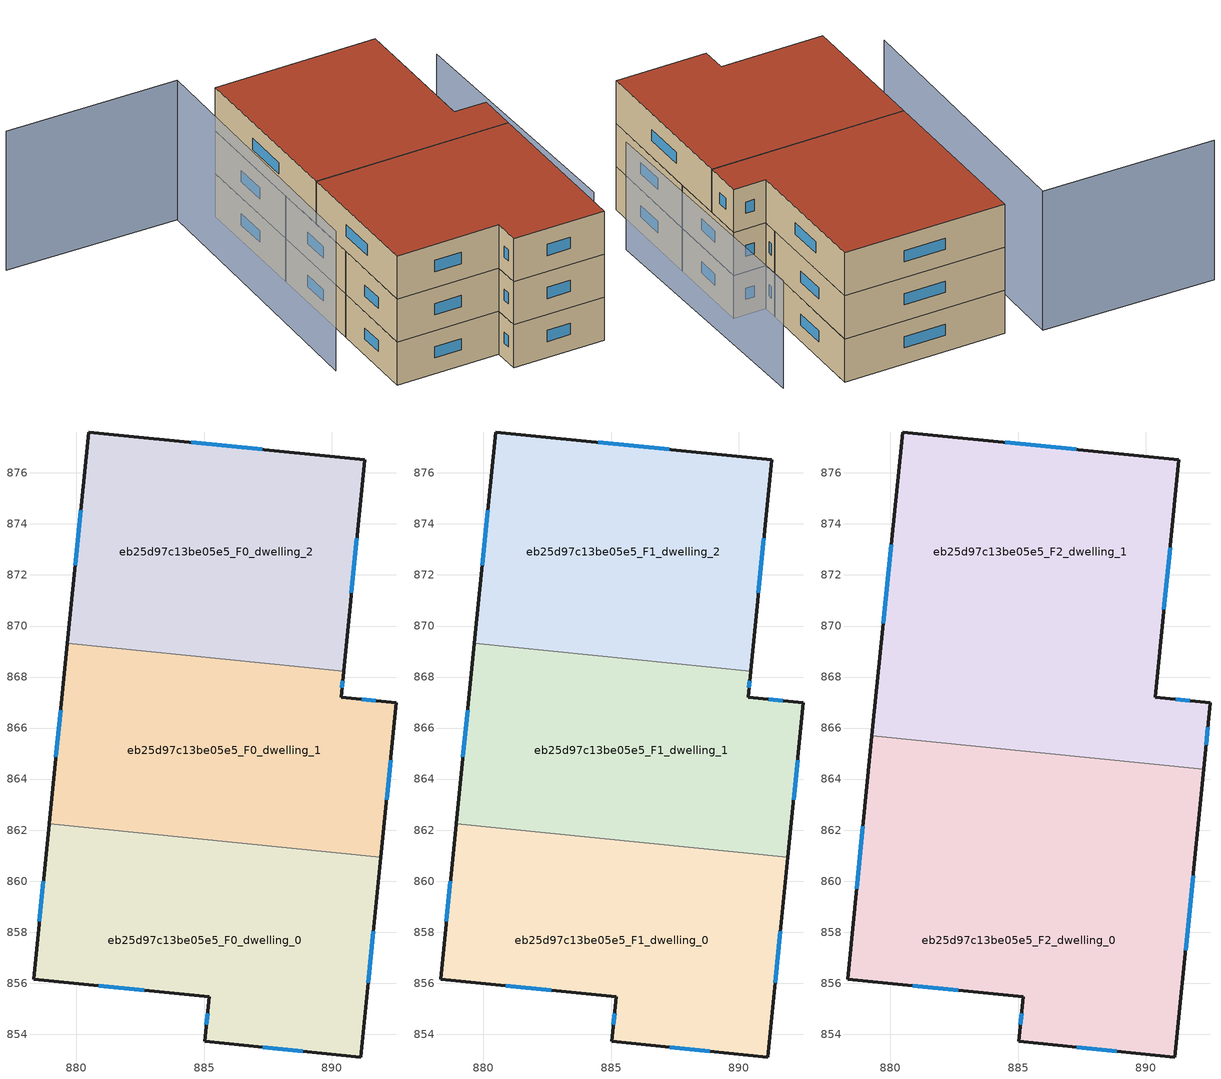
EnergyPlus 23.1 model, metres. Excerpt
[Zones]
eb25d97c13be05e5_F0_dwelling_0
 floor ground (EU_floor_Construction): 891.93,860.94 891.15,853.11 885.03,853.72 885.2,855.47 878.32,856.17 878.93,862.24 z0
 wall outside (EU_wall_Construction): 878.93,862.24 878.32,856.17 885.2,855.47 885.03,853.72 891.15,853.11 891.93,860.94 z0:3
 wall to eb25d97c13be05e5_F0_dwelling_1 (EU_wall_Construction): 891.93,860.94 878.93,862.24 z0:3
 window (EU_Window_Construction): 887.3,853.49 888.87,853.34 / 885.14,854.82 885.09,854.37 / 880.87,855.91 882.65,855.73 / 878.7,859.99 878.54,858.42 / 891.44,856.01 891.64,858.03 z1.11:1.89
eb25d97c13be05e5_F0_dwelling_1
 floor ground (EU_floor_Construction): 892.54,866.99 891.93,860.94 878.93,862.24 879.64,869.32 890.47,868.23 890.37,867.21 z0
 wall outside (EU_wall_Construction): 891.93,860.94 892.54,866.99 890.37,867.21 890.47,868.23 / 879.64,869.32 878.93,862.24 z0:3
 wall to eb25d97c13be05e5_F0_dwelling_2 (EU_wall_Construction): 890.47,868.23 879.64,869.32 z0:3
 window (EU_Window_Construction): 891.73,867.07 891.17,867.13 / 892.16,863.18 892.32,864.74 / 879.38,866.69 879.19,864.87 / 890.41,867.59 890.43,867.85 z1.11:1.89
eb25d97c13be05e5_F0_dwelling_2
 floor ground (EU_floor_Construction): 891.3,876.51 890.47,868.23 879.64,869.32 880.47,877.6 z0
 wall outside (EU_wall_Construction): 890.47,868.23 891.3,876.51 880.47,877.6 879.64,869.32 z0:3
 window (EU_Window_Construction): 880.16,874.53 879.95,872.39 / 887.29,876.92 884.49,877.2 / 890.78,871.3 890.99,873.44 z1.11:1.89
eb25d97c13be05e5_F1_dwelling_0
 floor to eb25d97c13be05e5_F0_dwelling_0 (EU_floor_Construction): 891.93,860.94 891.15,853.11 885.03,853.72 885.2,855.47 878.32,856.17 878.93,862.24 z3
 wall outside (EU_wall_Construction): 878.93,862.24 878.32,856.17 885.2,855.47 885.03,853.72 891.15,853.11 891.93,860.94 z3:6
 wall to eb25d97c13be05e5_F1_dwelling_1 (EU_wall_Construction): 891.93,860.94 878.93,862.24 z3:6
 window (EU_Window_Construction): 887.3,853.49 888.87,853.34 / 885.14,854.82 885.09,854.37 / 880.87,855.91 882.65,855.73 / 878.7,859.99 878.54,858.42 / 891.44,856.01 891.64,858.03 z4.11:4.89
eb25d97c13be05e5_F1_dwelling_1
 floor to eb25d97c13be05e5_F0_dwelling_1 (EU_floor_Construction): 892.54,866.99 891.93,860.94 878.93,862.24 879.64,869.32 890.47,868.23 890.37,867.21 z3
 wall outside (EU_wall_Construction): 891.93,860.94 892.54,866.99 890.37,867.21 890.47,868.23 / 879.64,869.32 878.93,862.24 z3:6
 wall to eb25d97c13be05e5_F1_dwelling_2 (EU_wall_Construction): 890.47,868.23 879.64,869.32 z3:6
 window (EU_Window_Construction): 891.73,867.07 891.17,867.13 / 892.16,863.18 892.32,864.74 / 879.38,866.69 879.19,864.87 / 890.41,867.59 890.43,867.85 z4.11:4.89
eb25d97c13be05e5_F1_dwelling_2
 floor to eb25d97c13be05e5_F0_dwelling_2 (EU_floor_Construction): 891.3,876.51 890.47,868.23 879.64,869.32 880.47,877.6 z3
 wall outside (EU_wall_Construction): 890.47,868.23 891.3,876.51 880.47,877.6 879.64,869.32 z3:6
 window (EU_Window_Construction): 880.16,874.53 879.95,872.39 / 887.29,876.92 884.49,877.2 / 890.78,871.3 890.99,873.44 z4.11:4.89
eb25d97c13be05e5_F2_dwelling_0
 floor to eb25d97c13be05e5_F1_dwelling_0 (EU_floor_Construction): 891.93,860.94 891.15,853.11 885.03,853.72 885.2,855.47 878.32,856.17 878.93,862.24 z6
 floor to eb25d97c13be05e5_F1_dwelling_1 (EU_floor_Construction): 892.28,864.39 891.93,860.94 878.93,862.24 879.28,865.7 z6
 wall outside (EU_wall_Construction): 879.28,865.7 878.32,856.17 885.2,855.47 885.03,853.72 891.15,853.11 892.28,864.39 z6:9
 wall to eb25d97c13be05e5_F2_dwelling_1 (EU_wall_Construction): 892.28,864.39 879.28,865.7 z6:9
 window (EU_Window_Construction): 887.3,853.49 888.87,853.34 / 885.14,854.82 885.09,854.37 / 880.87,855.91 882.65,855.73 / 878.92,862.16 878.67,859.7 / 891.57,857.29 891.86,860.2 z7.11:7.89
 roof outside (EU_roof_Construction): 891.15,853.11 892.28,864.39 879.28,865.7 878.32,856.17 885.2,855.47 885.03,853.72 z9
eb25d97c13be05e5_F2_dwelling_1
 floor to eb25d97c13be05e5_F1_dwelling_1 (EU_floor_Construction): 892.54,866.99 892.28,864.39 879.28,865.7 879.64,869.32 890.47,868.23 890.37,867.21 z6
 floor to eb25d97c13be05e5_F1_dwelling_2 (EU_floor_Construction): 891.3,876.51 890.47,868.23 879.64,869.32 880.47,877.6 z6
 wall outside (EU_wall_Construction): 892.28,864.39 892.54,866.99 890.37,867.21 891.3,876.51 880.47,877.6 879.28,865.7 z6:9
 window (EU_Window_Construction): 891.73,867.07 891.17,867.13 / 892.38,865.35 892.44,866.03 / 880.03,873.19 879.72,870.11 / 887.29,876.92 884.49,877.2 / 890.71,870.66 890.96,873.06 z7.11:7.89
 roof outside (EU_roof_Construction): 892.28,864.39 892.54,866.99 890.37,867.21 891.3,876.51 880.47,877.6 879.28,865.7 z9
shading: 893.25,857.08 894.66,874.96 z0:7.5; 866.97,879.98 878.47,878.68 / 878.47,878.68 876.31,859.6 z0:9.7
[Building]
EU S2 Campaign: North Axis=0; Terrain=City; Solar Distribution=FullExterior
[Site:Location]
Cape.Town.Intl.AP: Latitude=-33.965; Longitude=18.602; Time Zone=2; Elevation=46
[SizingPeriod:WeatherFileDays]
AnnualSizingPeriod: Begin Month=1; Begin Day of Month=1; End Month=12; End Day of Month=31; Day of Week for Start Day=Monday; Use Weather File Daylight Saving Period=No; Use Weather File Rain and Snow Indicators=No
[MATERIAL]
EU_InternalMass_Material: Roughness=MediumRough; Thickness=0.1; Conductivity=1; Density=1800; Specific Heat=900; Thermal Absorptance=0.9; Solar Absorptance=0.7; Visible Absorptance=0.7
[MATERIAL:NOMASS] Roughness=MediumRough; Thermal Absorptance=0.9; Solar Absorptance=0.7; Visible Absorptance=0.7
Name | Thermal Resistance
EU_wall_NoMass | 0.457447
EU_roof_NoMass | 0.416234
EU_floor_NoMass | 1.09226
[WINDOWMATERIAL:SIMPLEGLAZINGSYSTEM]
EU_Window_SimpleGlazing: UFactor=4.7504; Solar Heat Gain Coefficient=0.85; Visible Transmittance=0.85
[CONSTRUCTION]
EU_wall_Construction: EU_wall_NoMass
EU_roof_Construction: EU_roof_NoMass
EU_floor_Construction: EU_floor_NoMass
EU_Window_Construction: EU_Window_SimpleGlazing
EU_InternalMass_Construction: EU_InternalMass_Material
[ZONE] Type=1; Multiplier=1; Ceiling Height=autocalculate; Floor Area=autocalculate; Part of Total Floor Area=Yes
Name | Volume
eb25d97c13be05e5_F0_dwelling_0; eb25d97c13be05e5_F1_dwelling_0 | 271.97
eb25d97c13be05e5_F2_dwelling_0 | 407.969
eb25d97c13be05e5_F0_dwelling_1; eb25d97c13be05e5_F1_dwelling_1 | 271.976
eb25d97c13be05e5_F2_dwelling_1 | 407.974
eb25d97c13be05e5_F0_dwelling_2; eb25d97c13be05e5_F1_dwelling_2 | 271.998
[INTERNALMASS] Construction=EU_InternalMass_Construction
Name | Zone or ZoneList | Surface Area
eb25d97c13be05e5_F0_dwelling_0_EU_InternalMass | eb25d97c13be05e5_F0_dwelling_0 | 90.6566
eb25d97c13be05e5_F0_dwelling_1_EU_InternalMass | eb25d97c13be05e5_F0_dwelling_1 | 90.6585
eb25d97c13be05e5_F0_dwelling_2_EU_InternalMass | eb25d97c13be05e5_F0_dwelling_2 | 90.6662
eb25d97c13be05e5_F1_dwelling_0_EU_InternalMass | eb25d97c13be05e5_F1_dwelling_0 | 90.6566
eb25d97c13be05e5_F1_dwelling_1_EU_InternalMass | eb25d97c13be05e5_F1_dwelling_1 | 90.6585
eb25d97c13be05e5_F1_dwelling_2_EU_InternalMass | eb25d97c13be05e5_F1_dwelling_2 | 90.6662
eb25d97c13be05e5_F2_dwelling_0_EU_InternalMass | eb25d97c13be05e5_F2_dwelling_0 | 135.99
eb25d97c13be05e5_F2_dwelling_1_EU_InternalMass | eb25d97c13be05e5_F2_dwelling_1 | 135.992
[OTHEREQUIPMENT] Fuel Type=Electricity; Design Level Calculation Method=Watts/Area; Power per Zone Floor Area=1; Fraction Latent=0; Fraction Radiant=0; Fraction Lost=0; Carbon Dioxide Generation Rate=0; EndUse Subcategory=EU_Step8_InternalGains
Name | Zone or ZoneList or Space or SpaceList | Schedule
EU_Step8_InternalGain_eb25d97c13be05e5_F0_dwelling_0_f000 | eb25d97c13be05e5_F0_dwelling_0 | EU_Step8_GainSchedule_eb25d97c13be05e5_F0_dwelling_0_f000
EU_Step8_InternalGain_eb25d97c13be05e5_F0_dwelling_1_f000 | eb25d97c13be05e5_F0_dwelling_1 | EU_Step8_GainSchedule_eb25d97c13be05e5_F0_dwelling_1_f000
EU_Step8_InternalGain_eb25d97c13be05e5_F0_dwelling_2_f000 | eb25d97c13be05e5_F0_dwelling_2 | EU_Step8_GainSchedule_eb25d97c13be05e5_F0_dwelling_2_f000
EU_Step8_InternalGain_eb25d97c13be05e5_F1_dwelling_0_f000 | eb25d97c13be05e5_F1_dwelling_0 | EU_Step8_GainSchedule_eb25d97c13be05e5_F1_dwelling_0_f000
EU_Step8_InternalGain_eb25d97c13be05e5_F1_dwelling_1_f000 | eb25d97c13be05e5_F1_dwelling_1 | EU_Step8_GainSchedule_eb25d97c13be05e5_F1_dwelling_1_f000
EU_Step8_InternalGain_eb25d97c13be05e5_F1_dwelling_2_f000 | eb25d97c13be05e5_F1_dwelling_2 | EU_Step8_GainSchedule_eb25d97c13be05e5_F1_dwelling_2_f000
EU_Step8_InternalGain_eb25d97c13be05e5_F2_dwelling_0_f000 | eb25d97c13be05e5_F2_dwelling_0 | EU_Step8_GainSchedule_eb25d97c13be05e5_F2_dwelling_0_f000
EU_Step8_InternalGain_eb25d97c13be05e5_F2_dwelling_1_f000 | eb25d97c13be05e5_F2_dwelling_1 | EU_Step8_GainSchedule_eb25d97c13be05e5_F2_dwelling_1_f000
[ZONEVENTILATION:DESIGNFLOWRATE] Schedule=EU_AlwaysOn; Design Flow Rate Calculation Method=AirChanges/Hour; Air Changes per Hour=0.690967; Ventilation Type=Natural; Fan Pressure Rise=0; Fan Total Efficiency=1; Constant Term Coefficient=1; Temperature Term Coefficient=0; Velocity Term Coefficient=0; Velocity Squared Term Coefficient=0; Minimum Indoor Temperature=-100; Maximum Indoor Temperature=100; Delta Temperature=-100; Minimum Outdoor Temperature=-100; Maximum Outdoor Temperature=100; Maximum Wind Speed=40
Name | Zone or ZoneList or Space or SpaceList
EU_ConstantAir_eb25d97c13be05e5_F0_dwelling_0 | eb25d97c13be05e5_F0_dwelling_0
EU_ConstantAir_eb25d97c13be05e5_F0_dwelling_1 | eb25d97c13be05e5_F0_dwelling_1
EU_ConstantAir_eb25d97c13be05e5_F0_dwelling_2 | eb25d97c13be05e5_F0_dwelling_2
EU_ConstantAir_eb25d97c13be05e5_F1_dwelling_0 | eb25d97c13be05e5_F1_dwelling_0
EU_ConstantAir_eb25d97c13be05e5_F1_dwelling_1 | eb25d97c13be05e5_F1_dwelling_1
EU_ConstantAir_eb25d97c13be05e5_F1_dwelling_2 | eb25d97c13be05e5_F1_dwelling_2
EU_ConstantAir_eb25d97c13be05e5_F2_dwelling_0 | eb25d97c13be05e5_F2_dwelling_0
EU_ConstantAir_eb25d97c13be05e5_F2_dwelling_1 | eb25d97c13be05e5_F2_dwelling_1
[HVACTEMPLATE:THERMOSTAT] Constant Heating Setpoint=20; Constant Cooling Setpoint=50
EU_HeatOnly_eb25d97c13be05e5_F0_dwelling_0; EU_HeatOnly_eb25d97c13be05e5_F0_dwelling_1; EU_HeatOnly_eb25d97c13be05e5_F0_dwelling_2; EU_HeatOnly_eb25d97c13be05e5_F1_dwelling_0; EU_HeatOnly_eb25d97c13be05e5_F1_dwelling_1; EU_HeatOnly_eb25d97c13be05e5_F1_dwelling_2; EU_HeatOnly_eb25d97c13be05e5_F2_dwelling_0; EU_HeatOnly_eb25d97c13be05e5_F2_dwelling_1
[HVACTEMPLATE:ZONE:IDEALLOADSAIRSYSTEM] System Availability Schedule=EU_AlwaysOn; Maximum Heating Supply Air Temperature=50; Minimum Cooling Supply Air Temperature=13; Maximum Heating Supply Air Humidity Ratio=0.0156; Minimum Cooling Supply Air Humidity Ratio=0.0077; Heating Limit=NoLimit; Cooling Limit=NoLimit; Heating Availability Schedule=EU_AlwaysOn; Cooling Availability Schedule=EU_CoolingOff; Dehumidification Control Type=ConstantSensibleHeatRatio; Cooling Sensible Heat Ratio=0.7; Dehumidification Setpoint=60; Humidification Control Type=None; Humidification Setpoint=30; Outdoor Air Method=None; Outdoor Air Flow Rate per Person=0.00944; Outdoor Air Flow Rate per Zone Floor Area=0; Outdoor Air Flow Rate per Zone=0; Demand Controlled Ventilation Type=None; Outdoor Air Economizer Type=NoEconomizer; Heat Recovery Type=None; Sensible Heat Recovery Effectiveness=0.7; Latent Heat Recovery Effectiveness=0.65
Name | Template Thermostat
eb25d97c13be05e5_F0_dwelling_0 | EU_HeatOnly_eb25d97c13be05e5_F0_dwelling_0
eb25d97c13be05e5_F0_dwelling_1 | EU_HeatOnly_eb25d97c13be05e5_F0_dwelling_1
eb25d97c13be05e5_F0_dwelling_2 | EU_HeatOnly_eb25d97c13be05e5_F0_dwelling_2
eb25d97c13be05e5_F1_dwelling_0 | EU_HeatOnly_eb25d97c13be05e5_F1_dwelling_0
eb25d97c13be05e5_F1_dwelling_1 | EU_HeatOnly_eb25d97c13be05e5_F1_dwelling_1
eb25d97c13be05e5_F1_dwelling_2 | EU_HeatOnly_eb25d97c13be05e5_F1_dwelling_2
eb25d97c13be05e5_F2_dwelling_0 | EU_HeatOnly_eb25d97c13be05e5_F2_dwelling_0
eb25d97c13be05e5_F2_dwelling_1 | EU_HeatOnly_eb25d97c13be05e5_F2_dwelling_1
[SIZING:ZONE] Zone Cooling Design Supply Air Temperature Input Method=SupplyAirTemperature; Zone Cooling Design Supply Air Temperature=13; Zone Heating Design Supply Air Temperature Input Method=SupplyAirTemperature; Zone Heating Design Supply Air Temperature=50; Zone Cooling Design Supply Air Humidity Ratio=0.008; Zone Heating Design Supply Air Humidity Ratio=0.008; Cooling Design Air Flow Method=DesignDay; Cooling Design Air Flow Rate=0; Cooling Minimum Air Flow per Zone Floor Area=0.000762; Cooling Minimum Air Flow=0; Cooling Minimum Air Flow Fraction=0.2; Heating Design Air Flow Method=DesignDay; Heating Design Air Flow Rate=0; Heating Maximum Air Flow per Zone Floor Area=0.002032; Heating Maximum Air Flow=0.141576; Heating Maximum Air Flow Fraction=0.3; Account for Dedicated Outdoor Air System=No; Dedicated Outdoor Air System Control Strategy=NeutralSupplyAir; Dedicated Outdoor Air Low Setpoint Temperature for Design=autosize; Dedicated Outdoor Air High Setpoint Temperature for Design=autosize; Zone Load Sizing Method=Sensible Load Only No Latent Load; Zone Latent Cooling Design Supply Air Humidity Ratio Input Method=HumidityRatioDifference; Zone Cooling Design Supply Air Humidity Ratio Difference=0.005; Zone Latent Heating Design Supply Air Humidity Ratio Input Method=HumidityRatioDifference; Zone Humidification Design Supply Air Humidity Ratio Difference=0.005
eb25d97c13be05e5_F0_dwelling_0; eb25d97c13be05e5_F0_dwelling_1; eb25d97c13be05e5_F0_dwelling_2; eb25d97c13be05e5_F1_dwelling_0; eb25d97c13be05e5_F1_dwelling_1; eb25d97c13be05e5_F1_dwelling_2; eb25d97c13be05e5_F2_dwelling_0; eb25d97c13be05e5_F2_dwelling_1
[SCHEDULE:CONSTANT]
Name | Hourly Value
EU_AlwaysOn | 1
EU_CoolingOff | 0
[SCHEDULE:FILE] Column Number=1; Rows to Skip at Top=0; Number of Hours of Data=8760; Column Separator=Comma; Interpolate to Timestep=No; Minutes per Item=60; Adjust Schedule for Daylight Savings=Yes
Name | File
EU_Step8_GainSchedule_eb25d97c13be05e5_F0_dwelling_0_f000 | ../../schedules/eb25d97c13be05e5/eb25d97c13be05e5_F0_dwelling_0_f000_gain.csv
EU_Step8_GainSchedule_eb25d97c13be05e5_F0_dwelling_1_f000 | ../../schedules/eb25d97c13be05e5/eb25d97c13be05e5_F0_dwelling_1_f000_gain.csv
EU_Step8_GainSchedule_eb25d97c13be05e5_F0_dwelling_2_f000 | ../../schedules/eb25d97c13be05e5/eb25d97c13be05e5_F0_dwelling_2_f000_gain.csv
EU_Step8_GainSchedule_eb25d97c13be05e5_F1_dwelling_0_f000 | ../../schedules/eb25d97c13be05e5/eb25d97c13be05e5_F1_dwelling_0_f000_gain.csv
EU_Step8_GainSchedule_eb25d97c13be05e5_F1_dwelling_1_f000 | ../../schedules/eb25d97c13be05e5/eb25d97c13be05e5_F1_dwelling_1_f000_gain.csv
EU_Step8_GainSchedule_eb25d97c13be05e5_F1_dwelling_2_f000 | ../../schedules/eb25d97c13be05e5/eb25d97c13be05e5_F1_dwelling_2_f000_gain.csv
EU_Step8_GainSchedule_eb25d97c13be05e5_F2_dwelling_0_f000 | ../../schedules/eb25d97c13be05e5/eb25d97c13be05e5_F2_dwelling_0_f000_gain.csv
EU_Step8_GainSchedule_eb25d97c13be05e5_F2_dwelling_1_f000 | ../../schedules/eb25d97c13be05e5/eb25d97c13be05e5_F2_dwelling_1_f000_gain.csv
